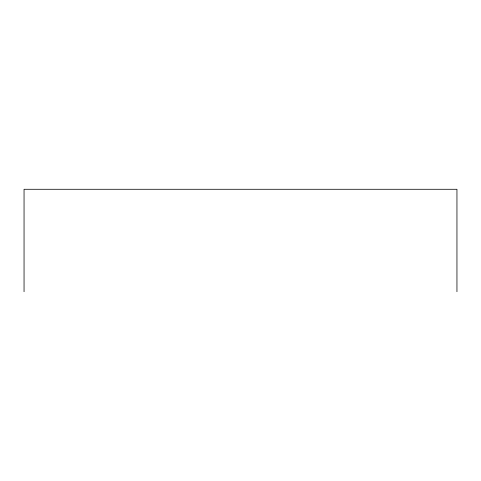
<?xml version="1.0" encoding="UTF-8"?>
<svg xmlns="http://www.w3.org/2000/svg" width="481" height="481" viewBox="0 0 481 481"><rect width="100%" height="100%" fill="white"/><g stroke="black" fill="none" stroke-linecap="round" stroke-linejoin="round"><path stroke-width="0.72" d="M456.95 291.714L456.95 189.286L24.05 189.286L24.05 291.714"/></g></svg>
